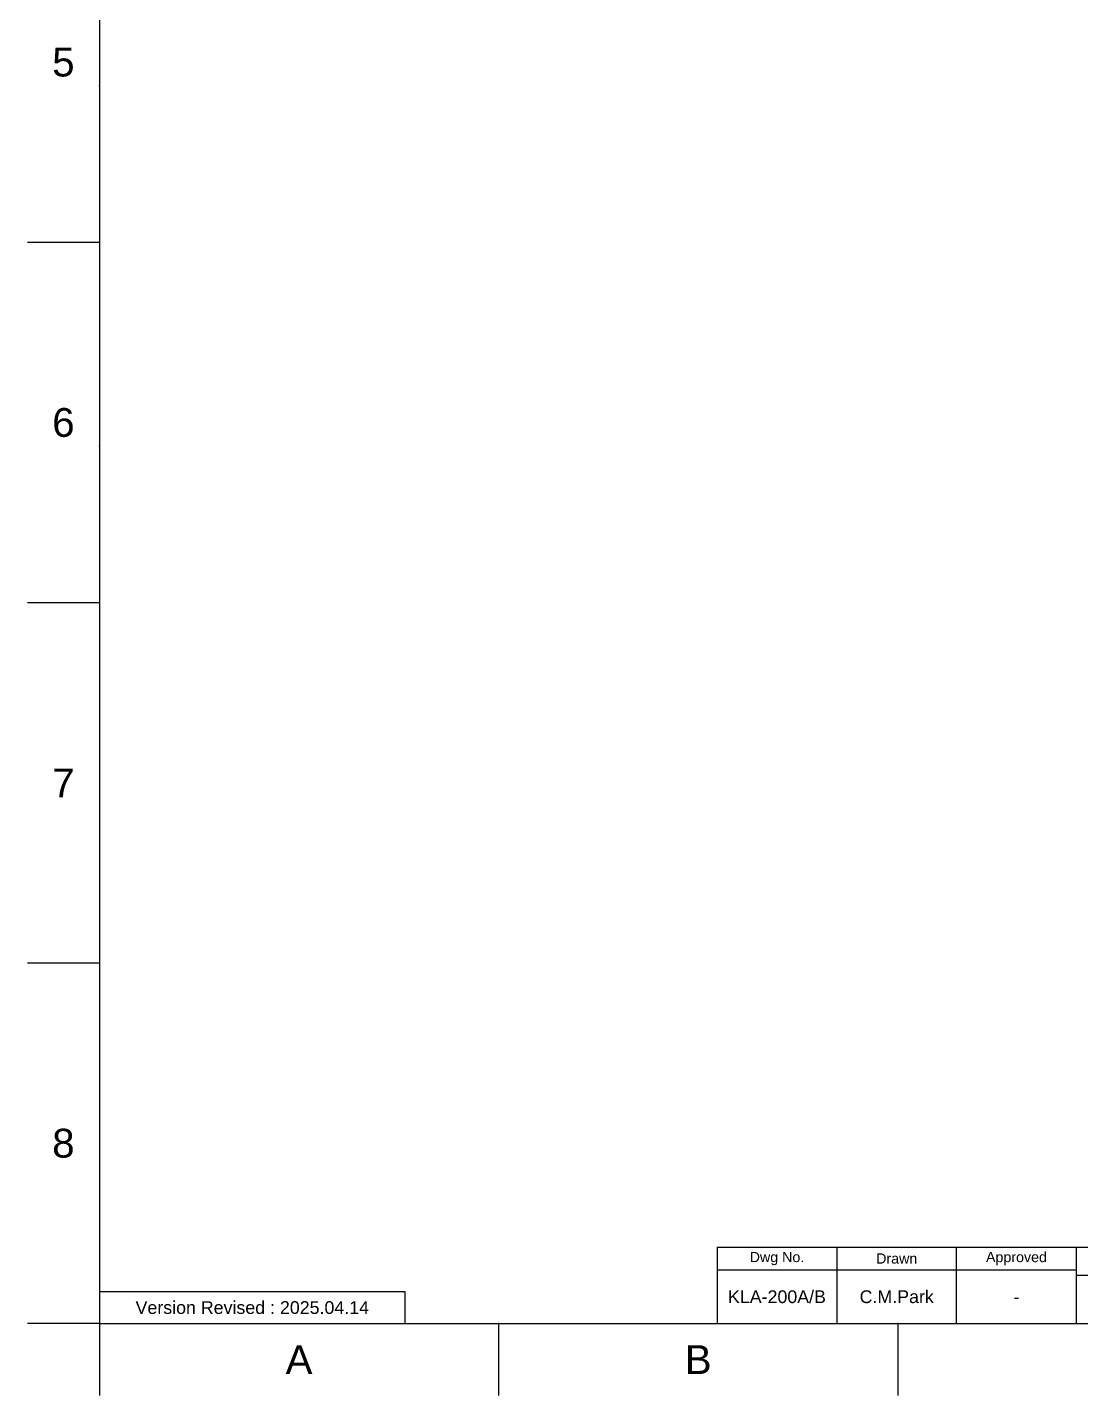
# Model space of a CAD drawing. Header units: millimetres. Extents: x 1613 to 2033, y 365 to 959.
# Drawn here: x 1613.3 to 1820, y 365.3 to 633.8 of the extents above; entities that cross this region are included whole.
import ezdxf

# ---------------------------------------------------------------- set-up
doc = ezdxf.new("R2010")
doc.units = ezdxf.units.MM
doc.header["$LTSCALE"] = 0.1
doc.layers.add('FORM', color=7, linetype='Continuous')
doc.layers.add('TEXT', color=2, linetype='Continuous')
doc.styles.get("Standard").update_dxf_attribs({"font": 'arial.ttf'})

msp = doc.modelspace()

# ---------------------------------------------------------------- linework, layer by layer
for p, q in [((1627.403, 945.125), (1627.403, 379.468)), ((1627.403, 591.59), (1613.262, 591.59)), ((1627.403, 520.883), (1613.262, 520.883)), ((1627.403, 450.175), (1613.262, 450.175)), ((1627.403, 379.468), (1613.262, 379.468)), ((1627.403, 379.468), (2019.12, 379.468)), ((1627.403, 379.468), (1627.403, 365.327)), ((1705.747, 379.468), (1705.747, 365.327)), ((1784.09, 379.468), (1784.09, 365.327))]:
    msp.add_line(p, q)
for p in [(1627.403, 622.297), (1627.403, 551.59), (1627.403, 520.883), (1627.403, 450.175), (1705.747, 379.468), (1784.09, 379.468)]:
    msp.add_point(p)
at = {"layer": 'FORM'}
for p, q in [((1748.62, 394.468), (2019.12, 394.468)), ((1748.62, 394.468), (1748.62, 379.468)), ((1772.12, 394.468), (1772.12, 379.468)), ((1795.62, 379.468), (1795.62, 394.468)), ((1819.12, 379.468), (1819.12, 394.468)), ((1819.12, 389.968), (1748.62, 389.968)), ((1819.12, 388.968), (1959.12, 388.968))]:
    msp.add_line(p, q, dxfattribs=at)
msp.add_lwpolyline([(1627.403, 379.468), (1687.403, 379.468), (1687.403, 385.718), (1627.403, 385.718)], close=True, dxfattribs=at)
at = {"layer": 'TEXT'}
msp.add_point((1795.62, 389.968), dxfattribs=at)

# ---------------------------------------------------------------- texts
at = {"char_height": 5.657, "attachment_point": 5}
for s, width, insert in [('5', 50, (1620.332, 626.943)), ('6', 50, (1620.332, 556.236)), ('7', 50, (1620.332, 485.529)), ('8', 50, (1620.332, 414.822)), ('A', 10, (1666.575, 372.398)), ('B', 10, (1744.918, 372.398))]:
    msp.add_mtext_dynamic_manual_height_columns(s, width=width, gutter_width=12.5, heights=[0], dxfattribs=dict(at, insert=insert))
at = {"layer": 'TEXT', "attachment_point": 5}
for s, width, insert, char_height in [('Dwg No.', 23.5, (1760.37, 392.218), 2), ('Drawn', 23.5, (1783.87, 392.218), 2), ('Approved', 23.5, (1807.37, 392.218), 2), ('Version Revised : 2025.04.14', 60, (1657.403, 382.593), 2.5), ('KLA-200A/B', 23.5, (1760.37, 384.718), 2.5), ('C.M.Park', 23.5, (1783.87, 384.718), 2.5), ('-', 23.5, (1807.37, 384.718), 2.5)]:
    msp.add_mtext_dynamic_manual_height_columns(s, width=width, gutter_width=12.5, heights=[0], dxfattribs=dict(at, insert=insert, char_height=char_height))

doc.saveas('drawing.dxf')
